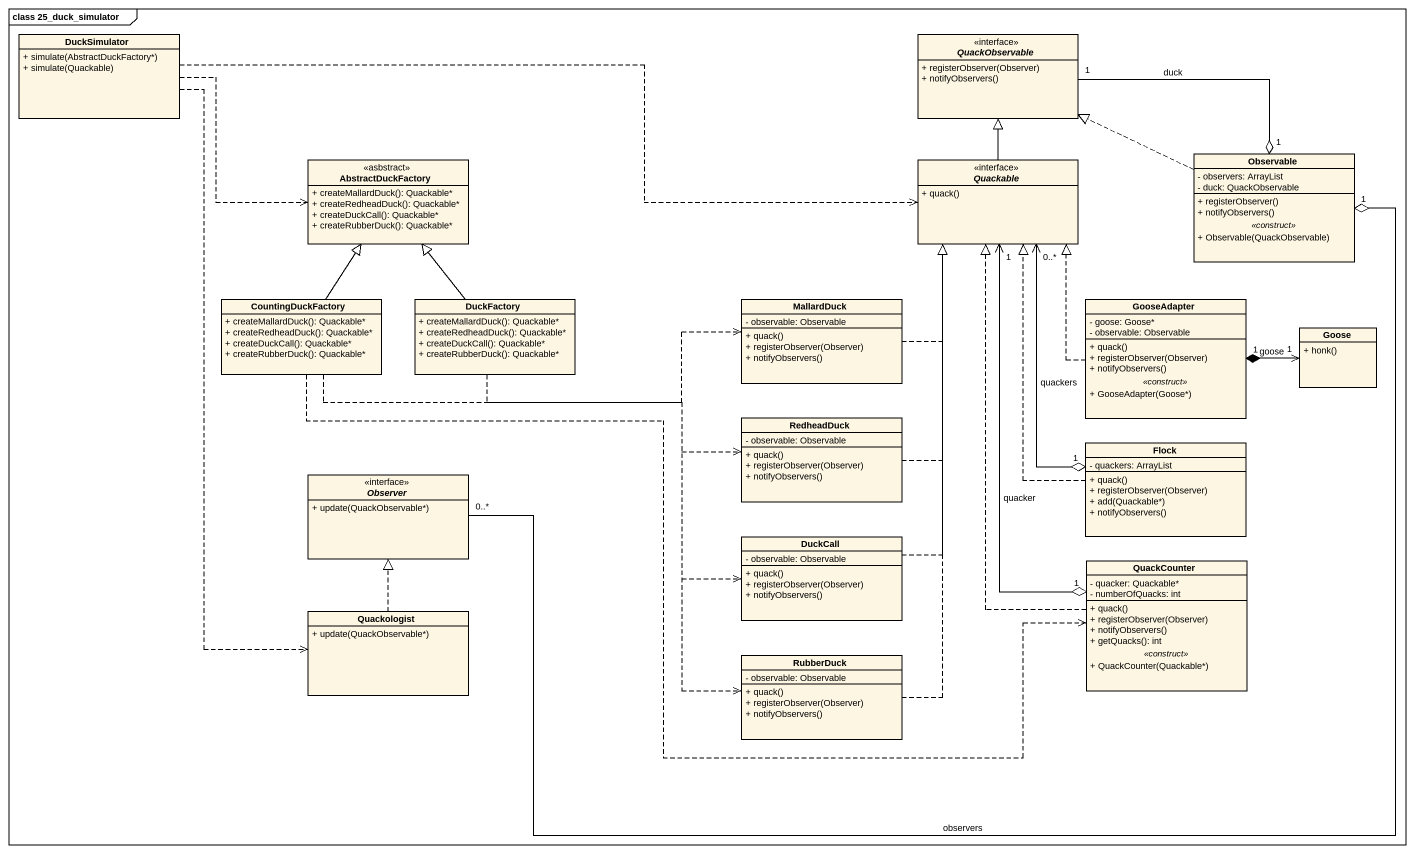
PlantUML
@startuml
mainframe class 25_duck_simulator
hide circle
hide empty members
skinparam classAttributeIconSize 0
class DuckSimulator {
  + simulate(AbstractDuckFactory*)
  + simulate(Quackable)
}
interface QuackObservable {
  + registerObserver(Observer)
  + notifyObservers()
}
class AbstractDuckFactory <<asbstract>> {
  + createMallardDuck(): Quackable*
  + createRedheadDuck(): Quackable*
  + createDuckCall(): Quackable*
  + createRubberDuck(): Quackable*
}
interface Quackable {
  + quack()
}
class Observable {
  - observers: ArrayList
  - duck: QuackObservable
  --
  + registerObserver()
  + notifyObservers()
  .. <<construct>> ..
  + Observable(QuackObservable)
}
class CountingDuckFactory {
  + createMallardDuck(): Quackable*
  + createRedheadDuck(): Quackable*
  + createDuckCall(): Quackable*
  + createRubberDuck(): Quackable*
}
class DuckFactory {
  + createMallardDuck(): Quackable*
  + createRedheadDuck(): Quackable*
  + createDuckCall(): Quackable*
  + createRubberDuck(): Quackable*
}
class MallardDuck {
  - observable: Observable
  + quack()
  + registerObserver(Observer)
  + notifyObservers()
}
class GooseAdapter {
  - goose: Goose*
  - observable: Observable
  --
  + quack()
  + registerObserver(Observer)
  + notifyObservers()
  .. <<construct>> ..
  + GooseAdapter(Goose*)
}
class Goose {
  + honk()
}
class RedheadDuck {
  - observable: Observable
  + quack()
  + registerObserver(Observer)
  + notifyObservers()
}
class Flock {
  - quackers: ArrayList
  + quack()
  + registerObserver(Observer)
  + add(Quackable*)
  + notifyObservers()
}
interface Observer {
  + update(QuackObservable*)
}
class DuckCall {
  - observable: Observable
  + quack()
  + registerObserver(Observer)
  + notifyObservers()
}
class QuackCounter {
  - quacker: Quackable*
  - numberOfQuacks: int
  --
  + quack()
  + registerObserver(Observer)
  + notifyObservers()
  + getQuacks(): int
  .. <<construct>> ..
  + QuackCounter(Quackable*)
}
class Quackologist {
  + update(QuackObservable*)
}
class RubberDuck {
  - observable: Observable
  + quack()
  + registerObserver(Observer)
  + notifyObservers()
}
DuckSimulator .right.> AbstractDuckFactory
DuckSimulator .right.> Quackable
DuckSimulator ..> Quackologist
QuackObservable "1" -right-o "1" Observable : duck
Quackable -up-|> QuackObservable
Quackable "0..*" <--o "1" Flock : quackers
Quackable "1" <--o "1" QuackCounter : quacker
Observable .left.|> QuackObservable
CountingDuckFactory -up-|> AbstractDuckFactory
CountingDuckFactory .right.> MallardDuck
CountingDuckFactory .right.> RedheadDuck
CountingDuckFactory .right.> QuackCounter
DuckFactory -up-|> AbstractDuckFactory
DuckFactory ..> DuckCall
DuckFactory ..> RubberDuck
MallardDuck .up.|> Quackable
GooseAdapter .up.|> Quackable
Goose "1" <-left-* "1" GooseAdapter : goose
RedheadDuck .up.|> Quackable
Flock .up.|> Quackable
Observer "0..*" -right-o "1" Observable : observers
DuckCall .up.|> Quackable
QuackCounter .up.|> Quackable
Quackologist .up.|> Observer
RubberDuck .up.|> Quackable
@enduml
